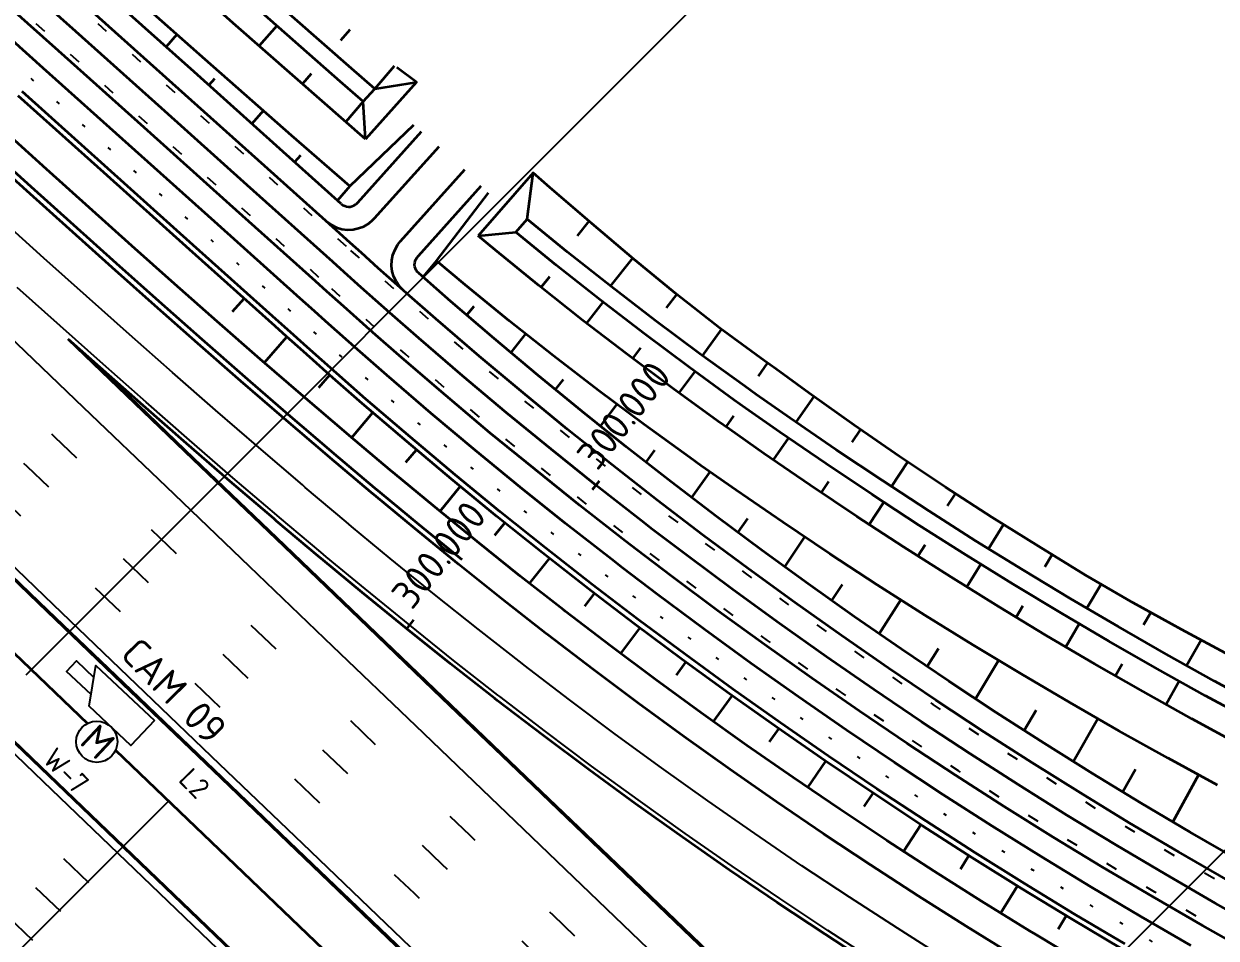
# Model space of a CAD drawing. Header units: metres. Extents: x 134219 to 139178, y 438661 to 444352.
# Drawn here: x 138157.6 to 138261.2, y 439584.4 to 439663.9 of the extents above; entities that cross this region are included whole.
import ezdxf
from ezdxf.enums import TextEntityAlignment as Align

# ---------------------------------------------------------------- set-up
doc = ezdxf.new("R2010")
doc.units = ezdxf.units.M
for name, pattern in [('13strp', [4, 1, -3]), ('30270strp', [3, 0.3, -2.7]), ('39strp', [12, 3, -9])]:
    doc.linetypes.add(name, pattern=pattern)
for name, color, linetype, lineweight in [('N-WE-KL-ET_LS_OV_KABEL-G', 10, 'KL-LS-OV-N', 35), ('N-WE-KL-MONITORING-S', 10, 'Continuous', 25), ('N-WE-KL-MONITORING-T18', 1, 'Continuous', 25), ('Utd-geleiderail-nw', 8, 'glm a2ee v014$0$f2m40080', 35), ('Utd-ondergr-nw', 8, '13strp', 35), ('X-XX-AL-AANPIJLING-S', 7, 'Continuous', 25)]:
    doc.layers.add(name, color=color, linetype=linetype, lineweight=lineweight)
doc.layers.add('N-WE-KL-MONITORING-T25', color=2, linetype='Continuous')
doc.layers.add('Utd-weg-nw', color=8, linetype='Continuous')
doc.styles.add('alm a2ee v011$0$rtw_iso', font='NLCS-ISO.ttf')
doc.styles.add('ISO18', font='NLCS-ISO.ttf')
doc.styles.add('ISO25', font='NLCS-ISO.ttf')
doc.styles.add('NLCS-ISO', font='NLCS-ISO.ttf')
doc.linetypes.add('glm a2ee v014$0$f2m40080', pattern='A,2,-1,[160,RTW.shx,S=0.5,R=0,X=0,Y=0],-1', length=4)
doc.linetypes.add('KL-LS-OV-N', pattern='A,4,-1,[103,NLCS.SHX,S=0.75,R=0,X=0,Y=0],-1,4,-1.5,["0V",Standard,S=1,R=0,X=0,Y=-0.5],-3', length=14.5)

# ---------------------------------------------------------------- blocks, each defined once
blk = doc.blocks.new('SKL-MONITORING_CAMERA_TILT_PAN')
blk.add_lwpolyline([(2.4, 4.79), (2.4, 1.79), (-2.6, 1.79), (-4.6, 4.79)], close=True)
blk.add_lwpolyline([(-3.18, 2.66), (-6.1, 2.66), (-6.1, 3.91), (-4.01, 3.91)])
blk.add_circle((0, 0), 1.79)
at = {"style": 'NLCS-ISO'}
blk.add_text('M', height=2.5, dxfattribs=at).set_placement((-1.1, -1.19))
at = {"layer": 'N-WE-KL-MONITORING-T18', "linetype": 'ByBlock', "style": 'NLCS-ISO'}
blk.add_attdef('GROEPSNUMMER', text='', height=1.8, dxfattribs=at).set_placement((-8.1, -5.79), align=Align.RIGHT)
blk.add_attdef('FASE-AANSLUITING_1', (4.4, -5.79), '', height=1.8, dxfattribs=at)
at = {"layer": 'N-WE-KL-MONITORING-T18', "linetype": 'ByBlock', "style": 'NLCS-ISO', "flags": 1}
for tag, p in [('OMSCHRIJVING_LEGENDA', (-6.1, -13.32)), ('LEVERANCIER', (-6.1, -17.1)), ('LOCATIE', (-6.1, -20.89)), ('TYPE_CAMERA', (-6.1, -24.67)), ('TYPE_PAN/TIL/ZOOM', (-6.1, -28.46)), ('HOOGTE_CAMERAMAST', (-6.1, -32.24)), ('LENGTE_UITHOUDER', (-6.1, -36.02)), ('TYPE_CAMERAMAST', (-6.1, -39.81)), ('BPS-CODERING', (-6.1, -43.59)), ('VOEDINGSPUNT', (-6.1, -47.38)), ('POSITIE_X', (-6.1, -51.16)), ('POSITIE_Y', (-6.1, -54.95)), ('OVERIGE_OPMERKING(EN)_1', (-6.1, -58.73)), ('OVERIGE_OPMERKING(EN)_2', (-6.1, -62.52))]:
    blk.add_attdef(tag, p, '', height=1.8, dxfattribs=at)
at = {"layer": 'N-WE-KL-MONITORING-T25', "linetype": 'ByBlock', "style": 'NLCS-ISO'}
blk.add_attdef('CAMERA-NUMMER', text='', height=2.5, dxfattribs=at).set_placement((-1.85, 3.29), align=Align.MIDDLE)

msp = doc.modelspace()

# ---------------------------------------------------------------- linework, layer by layer
at = {"layer": 'N-WE-KL-ET_LS_OV_KABEL-G', "flags": 128}
for points, elevation in [([(138088.64, 439676.43), (138088.64, 439676.43), (138097.5, 439666.65), (138107.23, 439656.38), (138139.91, 439624.96), (138141.78, 439623.5), (138163.11, 439603.07)], 1.17), ([(138165.54, 439600.74), (138425.82, 439351.41), (138520.26, 439261.98), (138566.89, 439216.72), (138597.65, 439187.42)], 1.38)]:
    msp.add_lwpolyline(points, dxfattribs=dict(at, elevation=elevation))
at = {"layer": 'Utd-geleiderail-nw', "linetype": 'Continuous', "flags": 128}
msp.add_lwpolyline([(138155.11, 439652.49), (138158.18, 439649.72), (138161.89, 439646.39), (138165.6, 439643.07), (138169.32, 439639.76), (138173.04, 439636.47), (138176.78, 439633.2), (138177.25, 439632.79), (138180.53, 439629.95), (138184.29, 439626.74), (138184.53, 439626.53), (138188.07, 439623.55), (138188.54, 439623.16), (138191.88, 439620.4), (138195.66, 439617.32)], dxfattribs=at)
at = {"layer": 'Utd-ondergr-nw', "color": 7, "linetype": 'Continuous'}
for p, q in [((138207, 439623.39), (138207.62, 439624.17)), ((138190.87, 439611.29), (138191.49, 439612.07))]:
    msp.add_line(p, q, dxfattribs=at)
at = {"layer": 'Utd-ondergr-nw', "linetype": 'Continuous', "flags": 128}
for points in [[(138188.08, 439658.23), (138186.07, 439659.99), (138178.56, 439666.59), (138171.08, 439673.23), (138168.41, 439675.61), (138163.63, 439679.9), (138156.18, 439686.57), (138148.74, 439693.25), (138146.79, 439694.99), (138144.51, 439697.03)], [(138187.08, 439657.12), (138185.07, 439658.87), (138177.56, 439665.47), (138170.08, 439672.11), (138167.41, 439674.5), (138162.63, 439678.78), (138155.18, 439685.46), (138147.74, 439692.13), (138145.79, 439693.88), (138143.51, 439695.91)], [(138185.94, 439644.85), (138183.83, 439646.74), (138178.49, 439651.53), (138171.04, 439658.2), (138163.59, 439664.88), (138160.93, 439667.26), (138156.15, 439671.55), (138148.7, 439678.22), (138141.25, 439684.9), (138139.3, 439686.65), (138134.11, 439691.3), (138133.81, 439691.57), (138130.08, 439694.91)], [(138187.29, 439653.86), (138183.52, 439657.14), (138176.01, 439663.74), (138168.53, 439670.38), (138165.86, 439672.77), (138161.08, 439677.05), (138153.63, 439683.72), (138146.18, 439690.4), (138144.23, 439692.15), (138140.22, 439695.73)], [(138185.92, 439649.75), (138180.85, 439654.16), (138173.34, 439660.76), (138165.86, 439667.4), (138163.19, 439669.79), (138158.41, 439674.07), (138150.96, 439680.75), (138143.51, 439687.42), (138141.56, 439689.17), (138136.5, 439693.69)], [(138185.16, 439648.23), (138179.82, 439653.02), (138172.38, 439659.69), (138164.93, 439666.36), (138162.26, 439668.75), (138157.48, 439673.04), (138150.04, 439679.71), (138142.59, 439686.39), (138140.64, 439688.13), (138135.44, 439692.79)], [(138182.93, 439641.5), (138175.49, 439648.18), (138168.04, 439654.85), (138160.59, 439661.52), (138157.93, 439663.91), (138153.14, 439668.2), (138145.7, 439674.87), (138138.25, 439681.55), (138136.3, 439683.29), (138130.8, 439688.22), (138127.08, 439691.56)], [(138265.5, 439585.01), (138261.14, 439587.46), (138256.81, 439589.96), (138252.51, 439592.51), (138248.24, 439595.11), (138244.01, 439597.76), (138239.8, 439600.46), (138235.62, 439603.21), (138231.48, 439606.01), (138227.36, 439608.85), (138223.28, 439611.75), (138219.24, 439614.69), (138215.23, 439617.67), (138212.24, 439619.94), (138211.25, 439620.7), (138207.31, 439623.78), (138203.41, 439626.9), (138199.54, 439630.07), (138195.71, 439633.28), (138191.91, 439636.54), (138189.4, 439638.75), (138186.89, 439640.97), (138185.43, 439642.29), (138184.43, 439643.18), (138176.99, 439649.85), (138169.54, 439656.53), (138162.09, 439663.2), (138159.43, 439665.59)], [(138179.56, 439663.71), (138178.03, 439661.96)], [(138170.89, 439662.93), (138169.94, 439661.87)], [(138185.13, 439662.45), (138185.94, 439663.37)], [(138259.04, 439583.77), (138254.67, 439586.29), (138250.32, 439588.87), (138246.01, 439591.5), (138241.73, 439594.17), (138237.48, 439596.9), (138233.26, 439599.68), (138229.08, 439602.5), (138224.93, 439605.37), (138220.81, 439608.29), (138216.72, 439611.26), (138212.67, 439614.28), (138209.65, 439616.57), (138208.66, 439617.34), (138204.68, 439620.45), (138200.73, 439623.6), (138196.83, 439626.8), (138192.96, 439630.04), (138189.13, 439633.33), (138186.58, 439635.56), (138184.06, 439637.81), (138182.59, 439639.12), (138181.6, 439640.01), (138174.15, 439646.69), (138166.7, 439653.36), (138159.26, 439660.03), (138156.59, 439662.42)], [(138182.55, 439659.53), (138181.79, 439658.66)], [(138188.08, 439658.23), (138189.81, 439660.22)], [(138191.71, 439658.79), (138189.99, 439660.08)], [(138174.15, 439659.08), (138173.67, 439658.53)], [(138253.02, 439583.49), (138248.65, 439586.09), (138244.3, 439588.73), (138239.99, 439591.43), (138235.71, 439594.18), (138231.46, 439596.97), (138227.24, 439599.82), (138223.06, 439602.71), (138218.91, 439605.65), (138214.8, 439608.64), (138210.72, 439611.68), (138207.67, 439613.99), (138206.67, 439614.77), (138202.66, 439617.9), (138198.69, 439621.07), (138194.75, 439624.3), (138190.86, 439627.57), (138187, 439630.88), (138184.43, 439633.12), (138181.89, 439635.39), (138180.42, 439636.7), (138179.43, 439637.59), (138171.98, 439644.27), (138164.53, 439650.94), (138157.09, 439657.61)], [(138253.28, 439583.92), (138248.91, 439586.51), (138244.57, 439589.16), (138240.26, 439591.85), (138235.98, 439594.6), (138231.74, 439597.39), (138227.53, 439600.23), (138223.35, 439603.12), (138219.2, 439606.06), (138215.09, 439609.05), (138211.02, 439612.08), (138207.98, 439614.39), (138206.98, 439615.16), (138202.97, 439618.29), (138199, 439621.46), (138195.07, 439624.68), (138191.18, 439627.95), (138187.32, 439631.26), (138184.76, 439633.5), (138182.22, 439635.76), (138180.75, 439637.08), (138179.76, 439637.96), (138172.31, 439644.64), (138164.87, 439651.31), (138157.42, 439657.99)], [(138187.08, 439657.12), (138185.56, 439655.36)], [(138178.39, 439656.32), (138177.4, 439655.19)], [(138185.16, 439648.23), (138185.19, 439648.21), (138185.32, 439648.11), (138185.47, 439648.04), (138185.63, 439648), (138185.79, 439647.98), (138185.95, 439647.98), (138186.11, 439648.02), (138186.26, 439648.07), (138186.41, 439648.16), (138186.53, 439648.26), (138186.62, 439648.35), (138192.16, 439654.51)], [(138185.92, 439649.75), (138191.48, 439655.1)], [(138249.48, 439582.36), (138245.56, 439584.72), (138245.01, 439585.05), (138240.84, 439587.62), (138236.7, 439590.24), (138232.59, 439592.9), (138228.51, 439595.61), (138224.46, 439598.36), (138220.44, 439601.16), (138216.45, 439604), (138212.5, 439606.89), (138208.58, 439609.82), (138204.68, 439612.79), (138204.5, 439612.94), (138200.73, 439615.88), (138196.99, 439618.88), (138193.18, 439621.98), (138189.85, 439624.74), (138189.39, 439625.12), (138185.86, 439628.09), (138185.62, 439628.3), (138181.86, 439631.51), (138178.12, 439634.74), (138174.39, 439638.01), (138170.68, 439641.29), (138166.96, 439644.59), (138163.26, 439647.91), (138159.55, 439651.25), (138156.48, 439654.02)], [(138181.64, 439652.44), (138181.12, 439651.85)], [(138183.83, 439646.74), (138183.91, 439646.67), (138184.31, 439646.39), (138184.75, 439646.18), (138185.22, 439646.04), (138185.71, 439645.98), (138186.2, 439646), (138186.68, 439646.1), (138187.13, 439646.27), (138187.56, 439646.52), (138187.93, 439646.83), (138188.06, 439646.97), (138193.69, 439653.22)], [(138243.68, 439582.87), (138239.49, 439585.46), (138235.33, 439588.09), (138231.19, 439590.77), (138227.09, 439593.49), (138223.02, 439596.26), (138218.97, 439599.08), (138214.96, 439601.93), (138210.98, 439604.84), (138207.04, 439607.79), (138203.12, 439610.78), (138202.94, 439610.92), (138199.15, 439613.88), (138195.39, 439616.89), (138191.56, 439620.01), (138188.22, 439622.78), (138187.75, 439623.17), (138184.21, 439626.15), (138183.97, 439626.36), (138180.2, 439629.58), (138176.45, 439632.82), (138172.71, 439636.09), (138168.98, 439639.38), (138165.27, 439642.69), (138161.55, 439646.02), (138157.85, 439649.35), (138154.77, 439652.12)], [(138190.56, 439640.72), (138190.25, 439641.04), (138189.97, 439641.44), (138189.75, 439641.88), (138189.61, 439642.35), (138189.55, 439642.84), (138189.57, 439643.33), (138189.67, 439643.81), (138189.85, 439644.26), (138190.09, 439644.68), (138190.32, 439644.97), (138195.92, 439651.22)], [(138262.43, 439608.99), (138258.21, 439611.25), (138254, 439613.54), (138249.87, 439615.97), (138245.78, 439618.47), (138241.72, 439621.01), (138237.69, 439623.6), (138233.7, 439626.26), (138229.76, 439628.99), (138225.85, 439631.77), (138222.94, 439633.89), (138221.97, 439634.58), (138218.09, 439637.42), (138214.31, 439640.37), (138210.61, 439643.43), (138206.95, 439646.53), (138203.31, 439649.66), (138201.85, 439650.91)], [(138185.92, 439649.75), (138184.85, 439648.51)], [(138191.89, 439642.22), (138191.78, 439642.32), (138191.69, 439642.46), (138191.62, 439642.6), (138191.57, 439642.76), (138191.55, 439642.92), (138191.56, 439643.09), (138191.59, 439643.24), (138191.65, 439643.4), (138191.73, 439643.54), (138191.88, 439643.72), (138197.33, 439649.8)], [(138193.46, 439643.27), (138197.97, 439649.17)], [(138265.31, 439604.46), (138261.08, 439606.76), (138256.88, 439609.1), (138252.7, 439611.49), (138248.54, 439613.93), (138244.42, 439616.42), (138240.32, 439618.95), (138236.25, 439621.54), (138232.21, 439624.18), (138228.19, 439626.86), (138224.21, 439629.59), (138221.23, 439631.67), (138220.25, 439632.37), (138216.34, 439635.2), (138212.46, 439638.09), (138208.63, 439641.03), (138204.83, 439644.04), (138201.33, 439646.89)], [(138205.7, 439645.44), (138206.73, 439646.72)], [(138263.38, 439601.16), (138259.11, 439603.48), (138254.87, 439605.84), (138250.65, 439608.26), (138246.46, 439610.72), (138242.3, 439613.23), (138238.16, 439615.8), (138234.05, 439618.41), (138229.98, 439621.07), (138225.93, 439623.78), (138221.91, 439626.53), (138218.91, 439628.64), (138217.92, 439629.34), (138213.97, 439632.2), (138210.05, 439635.12), (138206.18, 439638.09), (138202.36, 439641.12), (138198.57, 439644.21), (138197.07, 439645.45)], [(138264.55, 439603.17), (138260.31, 439605.47), (138256.09, 439607.82), (138251.89, 439610.22), (138247.73, 439612.67), (138243.59, 439615.17), (138239.47, 439617.72), (138235.39, 439620.31), (138231.33, 439622.96), (138227.3, 439625.65), (138223.31, 439628.39), (138220.32, 439630.48), (138219.34, 439631.18), (138215.41, 439634.02), (138211.52, 439636.92), (138207.67, 439639.88), (138203.86, 439642.89), (138200.34, 439645.76)], [(138262.26, 439589.41), (138257.95, 439591.9), (138253.67, 439594.44), (138249.43, 439597.03), (138245.21, 439599.67), (138241.02, 439602.35), (138236.87, 439605.09), (138232.74, 439607.87), (138228.65, 439610.7), (138224.6, 439613.57), (138220.57, 439616.5), (138216.58, 439619.47), (138213.61, 439621.73), (138212.63, 439622.48), (138208.71, 439625.55), (138204.82, 439628.65), (138200.98, 439631.8), (138197.16, 439635), (138193.39, 439638.24), (138190.88, 439640.43), (138190.56, 439640.72), (138188.39, 439642.65), (138186.93, 439643.96), (138185.94, 439644.85)], [(138193.46, 439643.27), (138192.28, 439641.87)], [(138261.35, 439597.71), (138257.05, 439600.05), (138252.77, 439602.44), (138248.51, 439604.88), (138244.28, 439607.37), (138240.08, 439609.9), (138235.9, 439612.49), (138231.76, 439615.13), (138227.64, 439617.82), (138223.56, 439620.55), (138219.5, 439623.34), (138216.47, 439625.46), (138215.47, 439626.17), (138211.49, 439629.06), (138207.54, 439632.01), (138203.63, 439635.01), (138199.77, 439638.07), (138195.95, 439641.19), (138193.46, 439643.27)], [(138208.59, 439641.06), (138210.51, 439643.52)], [(138263.25, 439591.15), (138258.96, 439593.63), (138254.7, 439596.15), (138250.48, 439598.73), (138246.28, 439601.36), (138242.11, 439604.03), (138237.98, 439606.75), (138233.87, 439609.52), (138229.8, 439612.34), (138225.76, 439615.2), (138221.76, 439618.11), (138217.79, 439621.07), (138214.83, 439623.32), (138213.85, 439624.07), (138209.95, 439627.11), (138206.08, 439630.21), (138202.25, 439633.34), (138198.46, 439636.53), (138194.7, 439639.75), (138192.21, 439641.93), (138191.89, 439642.22)], [(138203.27, 439641.88), (138202.54, 439640.98)], [(138264.41, 439583.04), (138260.03, 439585.5), (138255.68, 439588.02), (138251.35, 439590.58), (138247.06, 439593.2), (138242.8, 439595.86), (138238.57, 439598.58), (138234.37, 439601.34), (138230.21, 439604.15), (138226.07, 439607.01), (138221.97, 439609.92), (138217.91, 439612.87), (138213.87, 439615.87), (138210.87, 439618.16), (138209.88, 439618.92), (138205.92, 439622.02), (138201.99, 439625.16), (138198.1, 439628.34), (138194.25, 439631.57), (138190.44, 439634.84), (138187.91, 439637.06), (138185.39, 439639.3), (138183.92, 439640.61), (138182.93, 439641.5)], [(138175.73, 439638.86), (138176.73, 439640.01)], [(138213.44, 439639.19), (138214.33, 439640.36)], [(138196.69, 439639.32), (138196.08, 439638.57)], [(138207.92, 439639.69), (138206.49, 439637.86)], [(138178.49, 439634.43), (138180.45, 439636.68)], [(138201.2, 439636.94), (138199.91, 439635.31)], [(138216.57, 439635.03), (138218.24, 439637.31)], [(138161.42, 439636.48), (138165.06, 439632.98), (138172.28, 439626.06), (138179.5, 439619.14), (138186.72, 439612.22), (138193.93, 439605.3), (138201.15, 439598.38), (138208.37, 439591.46), (138215.59, 439584.54), (138222.81, 439577.62), (138230.03, 439570.7), (138237.24, 439563.78), (138244.46, 439556.86), (138251.68, 439549.94), (138258.9, 439543.02), (138266.12, 439536.09), (138273.33, 439529.17), (138280.55, 439522.25), (138287.77, 439515.33)], [(138231.44, 439582.02), (138227.24, 439584.75), (138223.07, 439587.51), (138218.93, 439590.33), (138214.83, 439593.19), (138210.75, 439596.09), (138206.71, 439599.05), (138202.7, 439602.04), (138198.72, 439605.08), (138198.53, 439605.23), (138194.68, 439608.24), (138190.87, 439611.29), (138186.99, 439614.45), (138183.61, 439617.25), (138183.13, 439617.64), (138179.55, 439620.66), (138179.31, 439620.87), (138175.5, 439624.12), (138171.72, 439627.39), (138167.96, 439630.69), (138164.21, 439634), (138161.42, 439636.48)], [(138211.19, 439635.72), (138210.49, 439634.79)], [(138162.84, 439635.21), (138165.11, 439633.04), (138172.33, 439626.11), (138179.55, 439619.19), (138186.76, 439612.27), (138193.98, 439605.35), (138201.2, 439598.43), (138208.42, 439591.51), (138215.64, 439584.59), (138222.86, 439577.67), (138230.07, 439570.75), (138237.29, 439563.83), (138244.51, 439556.91), (138251.73, 439549.99), (138258.95, 439543.07), (138266.17, 439536.15), (138273.38, 439529.22), (138280.6, 439522.3), (138287.82, 439515.38)], [(138215.9, 439633.67), (138214.53, 439631.79)], [(138221.43, 439633.25), (138222.24, 439634.39)], [(138183.22, 439632.26), (138184.17, 439633.36)], [(138204.46, 439632.97), (138203.78, 439632.09)], [(138209.12, 439630.83), (138207.69, 439628.92)], [(138224.72, 439629.24), (138226.27, 439631.48)], [(138186.08, 439627.91), (138187.92, 439630.09)], [(138219.28, 439629.79), (138218.61, 439628.85)], [(138229.59, 439627.51), (138230.32, 439628.6)], [(138224.05, 439627.88), (138222.73, 439625.97)], [(138190.8, 439625.77), (138191.7, 439626.85)], [(138212.39, 439626.83), (138211.64, 439625.79)], [(138233.01, 439623.65), (138234.41, 439625.78)], [(138217.2, 439624.95), (138215.63, 439622.71)], [(138193.76, 439621.51), (138195.52, 439623.67)], [(138227.53, 439624.1), (138226.89, 439623.13)], [(138232.35, 439622.29), (138231.07, 439620.35)], [(138237.88, 439621.99), (138238.56, 439623.04)], [(138198.51, 439619.44), (138199.38, 439620.52)], [(138220.48, 439620.89), (138219.65, 439619.68)], [(138241.44, 439618.26), (138242.75, 439620.37)], [(138152.38, 439619.76), (138159.6, 439612.84), (138166.82, 439605.92), (138174.04, 439599), (138181.25, 439592.08), (138188.47, 439585.16), (138195.69, 439578.24), (138202.91, 439571.32), (138210.13, 439564.4), (138217.35, 439557.47), (138224.56, 439550.55), (138231.78, 439543.63), (138239, 439536.71), (138246.22, 439529.79), (138253.44, 439522.87), (138260.66, 439515.95)], [(138152.43, 439619.81), (138159.65, 439612.89), (138166.87, 439605.97), (138174.09, 439599.05), (138181.3, 439592.13), (138188.52, 439585.21), (138195.74, 439578.29), (138202.96, 439571.37), (138210.18, 439564.45), (138217.39, 439557.52), (138224.61, 439550.6), (138231.83, 439543.68), (138239.05, 439536.76), (138246.27, 439529.84), (138253.49, 439522.92), (138260.7, 439516)], [(138225.45, 439619.29), (138223.71, 439616.69)], [(138235.92, 439618.6), (138235.29, 439617.62)], [(138201.55, 439615.24), (138203.27, 439617.42)], [(138246.33, 439616.69), (138246.97, 439617.74)], [(138240.77, 439616.91), (138239.55, 439614.94)], [(138228.71, 439615.14), (138227.8, 439613.75)], [(138249.99, 439613.08), (138251.22, 439615.18)], [(138206.34, 439613.27), (138207.19, 439614.37)], [(138233.82, 439613.82), (138231.94, 439610.86)], [(138244.43, 439613.3), (138243.83, 439612.31)], [(138254.92, 439611.63), (138255.54, 439612.7)], [(138209.48, 439609.15), (138211.14, 439611.36)], [(138249.33, 439611.73), (138248.15, 439609.73)], [(138258.66, 439608.1), (138259.91, 439610.34)], [(138237.08, 439609.59), (138236.1, 439608.01)], [(138214.31, 439607.28), (138215.13, 439608.4)], [(138242.32, 439608.55), (138240.31, 439605.22)], [(138253.07, 439608.21), (138252.49, 439607.2)], [(138258, 439606.75), (138256.87, 439604.73)], [(138152.52, 439605.46), (138159.74, 439598.54), (138166.96, 439591.61), (138174.18, 439584.69), (138181.39, 439577.77), (138188.61, 439570.85), (138195.83, 439563.93), (138203.05, 439557.01), (138210.27, 439550.09)], [(138152.57, 439605.51), (138159.79, 439598.59), (138167.01, 439591.66), (138174.22, 439584.74), (138181.44, 439577.82), (138188.66, 439570.9), (138195.88, 439563.98), (138203.1, 439557.06), (138210.31, 439550.14)], [(138217.54, 439603.23), (138219.15, 439605.48)], [(138245.58, 439604.23), (138244.54, 439602.47)], [(138222.41, 439601.48), (138223.21, 439602.61)], [(138250.94, 439603.48), (138248.82, 439599.77)], [(138225.73, 439597.5), (138227.29, 439599.78)], [(138254.21, 439599.07), (138253.12, 439597.12)], [(138259.68, 439598.62), (138257.46, 439594.52)], [(138230.64, 439595.85), (138231.41, 439597.01)], [(138234.05, 439591.95), (138235.56, 439594.27)], [(138239, 439590.42), (138239.74, 439591.59)], [(138242.5, 439586.6), (138243.95, 439588.95)], [(138247.48, 439585.18), (138248.19, 439586.36)]]:
    msp.add_lwpolyline(points, dxfattribs=at)
for points in [[(138187.29, 439653.86), (138187.08, 439657.12), (138188.08, 439658.23), (138191.71, 439658.79), (138187.29, 439653.86)], [(138197.07, 439645.45), (138200.34, 439645.76), (138201.33, 439646.89), (138201.85, 439650.91), (138197.07, 439645.45)]]:
    msp.add_lwpolyline(points, close=True, dxfattribs=at)
at = {"layer": 'Utd-weg-nw', "linetype": '39strp', "flags": 128}
for points in [[(137875.96, 439866.19), (137883.12, 439859.21), (137890.28, 439852.23), (137897.45, 439845.25), (137904.61, 439838.27), (137911.77, 439831.29), (137917.21, 439825.99), (137918.93, 439824.31), (137926.09, 439817.33), (137933.25, 439810.35), (137940.41, 439803.37), (137943.47, 439800.39), (137947.58, 439796.39), (137954.76, 439789.41), (137961.94, 439782.44), (137969.13, 439775.48), (137976.33, 439768.52), (137983.53, 439761.57), (137990.74, 439754.63), (137997.96, 439747.69), (138002.31, 439743.52), (138005.18, 439740.77), (138012.4, 439733.85), (138019.61, 439726.92), (138026.83, 439720), (138034.05, 439713.08), (138041.27, 439706.16), (138048.49, 439699.24), (138055.71, 439692.32), (138062.92, 439685.4), (138070.14, 439678.48), (138077.36, 439671.56), (138084.58, 439664.64), (138091.8, 439657.72), (138099.02, 439650.8), (138106.23, 439643.88), (138113.45, 439636.96), (138120.67, 439630.03), (138127.89, 439623.11), (138135.11, 439616.19), (138142.33, 439609.27), (138149.54, 439602.35), (138156.76, 439595.43), (138163.98, 439588.51), (138171.2, 439581.59), (138178.42, 439574.67), (138185.64, 439567.75), (138192.85, 439560.83), (138200.07, 439553.91), (138207.29, 439546.99)], [(137873.52, 439863.68), (137880.68, 439856.7), (137887.84, 439849.72), (137895, 439842.74), (137902.16, 439835.76), (137909.33, 439828.78), (137914.77, 439823.48), (137916.49, 439821.8), (137923.65, 439814.82), (137930.81, 439807.84), (137937.97, 439800.87), (137941.03, 439797.88), (137945.14, 439793.88), (137952.32, 439786.9), (137959.5, 439779.93), (137966.69, 439772.96), (137973.89, 439766), (137981.1, 439759.05), (137988.31, 439752.1), (137995.53, 439745.17), (137999.89, 439740.99), (138002.76, 439738.24), (138009.97, 439731.32), (138017.19, 439724.4), (138024.41, 439717.48), (138031.63, 439710.56), (138038.85, 439703.64), (138046.07, 439696.72), (138053.28, 439689.79), (138060.5, 439682.87), (138067.72, 439675.95), (138074.94, 439669.03), (138082.16, 439662.11), (138089.38, 439655.19), (138096.59, 439648.27), (138103.81, 439641.35), (138111.03, 439634.43), (138118.25, 439627.51), (138125.47, 439620.59), (138132.69, 439613.67), (138139.9, 439606.75), (138147.12, 439599.83), (138154.34, 439592.9), (138161.56, 439585.98), (138168.78, 439579.06), (138176, 439572.14), (138183.21, 439565.22), (138190.43, 439558.3), (138197.65, 439551.38), (138204.87, 439544.46)], [(137871.08, 439861.17), (137878.24, 439854.19), (137885.4, 439847.22), (137892.56, 439840.24), (137899.72, 439833.26), (137906.88, 439826.28), (137912.33, 439820.97), (137914.04, 439819.3), (137921.21, 439812.32), (137928.37, 439805.34), (137935.53, 439798.36), (137938.59, 439795.38), (137942.7, 439791.37), (137949.88, 439784.39), (137957.07, 439777.41), (137964.26, 439770.45), (137971.46, 439763.48), (137978.67, 439756.53), (137985.89, 439749.58), (137993.11, 439742.64), (137997.46, 439738.46), (138000.33, 439735.71), (138007.55, 439728.79), (138014.77, 439721.87), (138021.99, 439714.95), (138029.21, 439708.03), (138036.43, 439701.11), (138043.64, 439694.19), (138050.86, 439687.27), (138058.08, 439680.35), (138065.3, 439673.43), (138072.52, 439666.51), (138079.74, 439659.59), (138086.95, 439652.66), (138094.17, 439645.74), (138101.39, 439638.82), (138108.61, 439631.9), (138115.83, 439624.98), (138123.04, 439618.06), (138130.26, 439611.14), (138137.48, 439604.22), (138144.7, 439597.3), (138151.92, 439590.38), (138159.14, 439583.46), (138166.35, 439576.54), (138173.57, 439569.62), (138180.79, 439562.7), (138188.01, 439555.77), (138195.23, 439548.85), (138202.45, 439541.93)], [(138073.36, 439711.28), (138073.63, 439711.02), (138080.85, 439704.1), (138088.07, 439697.18), (138095.29, 439690.25), (138102.5, 439683.33), (138109.72, 439676.41), (138116.94, 439669.49), (138124.16, 439662.57), (138131.38, 439655.65), (138138.6, 439648.73), (138145.81, 439641.81), (138153.03, 439634.89), (138160.25, 439627.97), (138167.47, 439621.05), (138174.69, 439614.13), (138181.91, 439607.21), (138189.12, 439600.29), (138196.34, 439593.36), (138203.56, 439586.44), (138210.78, 439579.52), (138218, 439572.6), (138225.22, 439565.68), (138232.43, 439558.76), (138239.65, 439551.84), (138246.87, 439544.92), (138254.09, 439538), (138261.31, 439531.08), (138268.53, 439524.16), (138275.74, 439517.24), (138282.96, 439510.32), (138290.18, 439503.4), (138297.4, 439496.47), (138304.62, 439489.55), (138311.83, 439482.63), (138319.05, 439475.71), (138326.27, 439468.79), (138333.49, 439461.87), (138340.71, 439454.95), (138347.93, 439448.03), (138355.14, 439441.11), (138362.36, 439434.19), (138369.58, 439427.27), (138376.8, 439420.35), (138384.02, 439413.43), (138388.86, 439408.79)], [(138070.94, 439708.75), (138071.21, 439708.49), (138078.43, 439701.57), (138085.65, 439694.65), (138092.86, 439687.73), (138100.08, 439680.81), (138107.3, 439673.89), (138114.52, 439666.97), (138121.74, 439660.05), (138128.96, 439653.12), (138136.17, 439646.2), (138143.39, 439639.28), (138150.61, 439632.36), (138157.83, 439625.44), (138165.05, 439618.52), (138172.26, 439611.6), (138179.48, 439604.68), (138186.7, 439597.76), (138193.92, 439590.84), (138201.14, 439583.92), (138208.36, 439577), (138215.57, 439570.08), (138222.79, 439563.16), (138230.01, 439556.23), (138237.23, 439549.31), (138244.45, 439542.39), (138251.67, 439535.47), (138258.88, 439528.55), (138266.1, 439521.63), (138273.32, 439514.71), (138280.54, 439507.79), (138287.76, 439500.87), (138294.98, 439493.95), (138302.19, 439487.03), (138309.41, 439480.11), (138316.63, 439473.19), (138323.85, 439466.27), (138331.07, 439459.34), (138338.29, 439452.42), (138345.5, 439445.5), (138352.72, 439438.58), (138359.94, 439431.66), (138367.16, 439424.74), (138374.38, 439417.82), (138381.6, 439410.9), (138386.43, 439406.27)], [(138068.51, 439706.22), (138068.79, 439705.96), (138076, 439699.04), (138083.22, 439692.12), (138090.44, 439685.2), (138097.66, 439678.28), (138104.88, 439671.36), (138112.1, 439664.44), (138119.31, 439657.52), (138126.53, 439650.6), (138133.75, 439643.68), (138140.97, 439636.76), (138148.19, 439629.84), (138155.41, 439622.92), (138162.62, 439615.99), (138169.84, 439609.07), (138177.06, 439602.15), (138184.28, 439595.23), (138191.5, 439588.31), (138198.72, 439581.39), (138205.93, 439574.47), (138213.15, 439567.55), (138220.37, 439560.63), (138227.59, 439553.71), (138234.81, 439546.79), (138242.03, 439539.87), (138249.24, 439532.95), (138256.46, 439526.03), (138263.68, 439519.1), (138270.9, 439512.18), (138278.12, 439505.26), (138285.34, 439498.34), (138292.55, 439491.42), (138299.77, 439484.5), (138306.99, 439477.58), (138314.21, 439470.66), (138321.43, 439463.74), (138328.65, 439456.82), (138335.86, 439449.9), (138343.08, 439442.98), (138350.3, 439436.06), (138357.52, 439429.14), (138364.74, 439422.21), (138371.96, 439415.29), (138379.17, 439408.37), (138384, 439403.75)]]:
    msp.add_lwpolyline(points, dxfattribs=at)
at = {"layer": 'Utd-weg-nw', "linetype": '30270strp', "flags": 128}
msp.add_lwpolyline([(138450.82, 439496.51), (138450.64, 439496.72), (138450.13, 439497.33), (138448.81, 439498.86), (138447.43, 439500.34), (138446, 439501.78), (138444.52, 439503.16), (138443.15, 439504.37), (138441.74, 439505.54), (138440.3, 439506.65), (138438.82, 439507.73), (138437.31, 439508.76), (138435.77, 439509.74), (138434.2, 439510.68), (138432.6, 439511.56), (138430.98, 439512.4), (138429.33, 439513.18), (138427.55, 439513.96), (138425.75, 439514.68), (138423.93, 439515.34), (138422.08, 439515.94), (138420.74, 439516.34), (138418.48, 439516.96), (138416.21, 439517.51), (138413.92, 439518), (138411.62, 439518.42), (138410.45, 439518.6), (138407.5, 439519.07), (138404.56, 439519.58), (138401.63, 439520.13), (138398.27, 439520.8), (138394.93, 439521.53), (138391.6, 439522.3), (138388.29, 439523.13), (138384.98, 439524.01), (138381.69, 439524.94), (138378.41, 439525.91), (138375.15, 439526.94), (138371.91, 439528.02), (138368.68, 439529.14), (138365.47, 439530.32), (138362.28, 439531.54), (138359.1, 439532.81), (138355.95, 439534.13), (138352.82, 439535.5), (138349.12, 439537.19), (138345.45, 439538.95), (138343.59, 439539.86), (138334.61, 439544.26), (138325.63, 439548.66), (138316.65, 439553.06), (138307.67, 439557.45), (138298.69, 439561.85), (138289.71, 439566.25), (138282.61, 439569.73), (138280.71, 439570.67), (138276.18, 439572.95), (138271.68, 439575.27), (138267.21, 439577.66), (138262.77, 439580.09), (138258.36, 439582.57), (138253.97, 439585.11), (138249.62, 439587.69), (138245.29, 439590.33), (138241, 439593.01), (138236.73, 439595.75), (138232.5, 439598.53), (138228.3, 439601.37), (138224.14, 439604.25), (138220, 439607.18), (138215.91, 439610.15), (138211.84, 439613.18), (138208.81, 439615.48), (138207.82, 439616.25), (138203.82, 439619.37), (138199.87, 439622.53), (138195.95, 439625.74), (138192.07, 439629), (138188.23, 439632.3), (138185.67, 439634.53), (138183.14, 439636.78), (138181.67, 439638.1), (138180.68, 439638.99), (138173.23, 439645.66), (138165.79, 439652.34), (138158.34, 439659.01), (138155.67, 439661.4), (138150.89, 439665.68), (138143.44, 439672.36), (138136, 439679.03), (138134.05, 439680.78), (138128.55, 439685.71), (138124.83, 439689.04), (138121.1, 439692.38), (138120.65, 439692.78), (138113.66, 439699.06), (138112.2, 439700.36)], dxfattribs=at)
at = {"layer": 'Utd-weg-nw', "linetype": '13strp', "flags": 128}
for points in [[(138185.63, 439644.52), (138178.19, 439651.19), (138170.74, 439657.87), (138163.29, 439664.54), (138160.63, 439666.93), (138155.85, 439671.21), (138148.4, 439677.89), (138140.95, 439684.56), (138139, 439686.31), (138133.51, 439691.24), (138129.78, 439694.57)], [(138183.23, 439641.84), (138175.79, 439648.51), (138168.34, 439655.18), (138160.89, 439661.86), (138158.23, 439664.25), (138153.44, 439668.53), (138146, 439675.21), (138138.55, 439681.88), (138136.6, 439683.63), (138131.1, 439688.56), (138127.38, 439691.89)], [(138328.9, 439555.32), (138319.92, 439559.72), (138310.94, 439564.12), (138301.96, 439568.52), (138292.98, 439572.92), (138285.88, 439576.4), (138284.01, 439577.32), (138279.56, 439579.56), (138275.14, 439581.85), (138270.74, 439584.19), (138266.37, 439586.58), (138262.03, 439589.02), (138257.72, 439591.51), (138253.44, 439594.05), (138249.19, 439596.65), (138244.97, 439599.29), (138240.78, 439601.97), (138236.62, 439604.71), (138232.49, 439607.5), (138228.4, 439610.33), (138224.33, 439613.21), (138220.31, 439616.14), (138216.31, 439619.11), (138213.33, 439621.37), (138212.35, 439622.13), (138208.43, 439625.19), (138204.54, 439628.3), (138200.69, 439631.46), (138196.87, 439634.66), (138193.1, 439637.9), (138190.59, 439640.1), (138188.09, 439642.31), (138186.63, 439643.63), (138185.63, 439644.52)], [(138327.31, 439552.09), (138318.33, 439556.49), (138309.35, 439560.89), (138300.37, 439565.29), (138291.39, 439569.69), (138284.3, 439573.16), (138282.41, 439574.1), (138277.92, 439576.35), (138273.46, 439578.66), (138269.03, 439581.02), (138264.63, 439583.43), (138260.25, 439585.89), (138255.9, 439588.41), (138251.59, 439590.97), (138247.3, 439593.58), (138243.04, 439596.24), (138238.82, 439598.96), (138234.62, 439601.72), (138230.46, 439604.52), (138226.33, 439607.38), (138222.23, 439610.28), (138218.17, 439613.24), (138214.15, 439616.23), (138211.14, 439618.52), (138210.15, 439619.28), (138206.2, 439622.37), (138202.28, 439625.5), (138198.39, 439628.69), (138194.54, 439631.91), (138190.73, 439635.18), (138188.2, 439637.4), (138185.69, 439639.63), (138184.22, 439640.95), (138183.23, 439641.84)]]:
    msp.add_lwpolyline(points, dxfattribs=at)
at = {"layer": 'Utd-weg-nw', "linetype": 'Continuous', "flags": 128}
for points in [[(138237.71, 439582.62), (138233.52, 439585.27), (138229.36, 439587.97), (138225.22, 439590.71), (138221.12, 439593.5), (138217.04, 439596.34), (138213, 439599.22), (138208.99, 439602.14), (138205.02, 439605.11), (138201.08, 439608.13), (138200.89, 439608.27), (138197.07, 439611.26), (138193.28, 439614.28), (138189.43, 439617.42), (138186.07, 439620.2), (138185.6, 439620.6), (138182.04, 439623.59), (138181.8, 439623.8), (138178.01, 439627.04), (138174.25, 439630.29), (138170.5, 439633.58), (138166.76, 439636.88), (138163.04, 439640.19), (138159.32, 439643.52), (138155.6, 439646.86)], [(138231.66, 439582.36), (138227.46, 439585.08), (138223.3, 439587.85), (138219.16, 439590.66), (138215.06, 439593.52), (138210.98, 439596.42), (138206.94, 439599.37), (138202.94, 439602.36), (138198.96, 439605.4), (138198.78, 439605.54), (138194.93, 439608.55), (138191.12, 439611.6), (138187.24, 439614.76), (138183.86, 439617.56), (138183.39, 439617.95), (138179.81, 439620.96), (138179.57, 439621.17), (138175.76, 439624.42), (138171.98, 439627.69), (138168.22, 439630.99), (138164.47, 439634.3), (138160.74, 439637.62), (138157.01, 439640.96)], [(138155.52, 439637.49), (138162.74, 439630.57), (138169.96, 439623.65), (138177.18, 439616.73), (138184.4, 439609.8), (138191.62, 439602.88), (138198.83, 439595.96), (138206.05, 439589.04), (138213.27, 439582.12), (138220.49, 439575.2), (138227.71, 439568.28), (138234.92, 439561.36), (138242.14, 439554.44), (138249.36, 439547.52), (138256.58, 439540.6), (138263.8, 439533.68), (138271.02, 439526.76), (138278.23, 439519.84), (138285.45, 439512.91)], [(138152.91, 439620.32), (138160.13, 439613.4), (138167.35, 439606.48), (138174.57, 439599.55), (138181.79, 439592.63), (138189.01, 439585.71), (138196.22, 439578.79), (138203.44, 439571.87), (138210.66, 439564.95), (138217.88, 439558.03), (138225.1, 439551.11), (138232.32, 439544.19), (138239.53, 439537.27), (138246.75, 439530.35), (138253.97, 439523.43), (138261.19, 439516.51)], [(138152.04, 439604.95), (138159.25, 439598.03), (138166.47, 439591.11), (138173.69, 439584.19), (138180.91, 439577.27), (138188.13, 439570.35), (138195.35, 439563.43), (138202.56, 439556.51), (138209.78, 439549.58)]]:
    msp.add_lwpolyline(points, dxfattribs=at)
at = {"layer": 'X-XX-AL-AANPIJLING-S'}
for p, q in [((138157.77, 439607.31), (138250.84, 439700.37)), ((138240.42, 439570.5), (138296.79, 439626.86)), ((138086.11, 439512.29), (138170.15, 439596.32))]:
    msp.add_line(p, q, dxfattribs=at)

# ---------------------------------------------------------------- block references
at = {"layer": 'N-WE-KL-MONITORING-S'}
ref = msp.add_blockref('SKL-MONITORING_CAMERA_TILT_PAN', (138163.92, 439601.48, 2.4), dxfattribs=dict(at, rotation=316.8056096206531))
ref.add_attrib('CAMERA-NUMMER', 'CAM 09', (138165.86, 439608.97, 2.4), dxfattribs={"layer": 'N-WE-KL-MONITORING-T25', "height": 2.5, "rotation": 314.4733, "style": 'ISO25'})
ref.add_attrib('FASE-AANSLUITING_1', 'L2', (138170.92, 439598.1, 2.4), dxfattribs={"layer": 'N-WE-KL-MONITORING-T18', "height": 1.8, "rotation": 314.4733, "style": 'ISO18'})
ref.add_attrib('GROEPSNUMMER', 'W-7', (138159.11, 439599.85, 2.4), dxfattribs={"layer": 'N-WE-KL-MONITORING-T18', "height": 1.8, "rotation": 314.4733, "style": 'ISO18'})

# ---------------------------------------------------------------- texts
at = {"layer": 'Utd-ondergr-nw', "color": 7, "style": 'alm a2ee v011$0$rtw_iso'}
for rotation, p in [(51.676, (138207.44, 439624.95)), (51.1025, (138191.32, 439612.85))]:
    msp.add_text('300.000', height=2.5, rotation=rotation, dxfattribs=at).set_placement(p)

doc.saveas('drawing.dxf')
